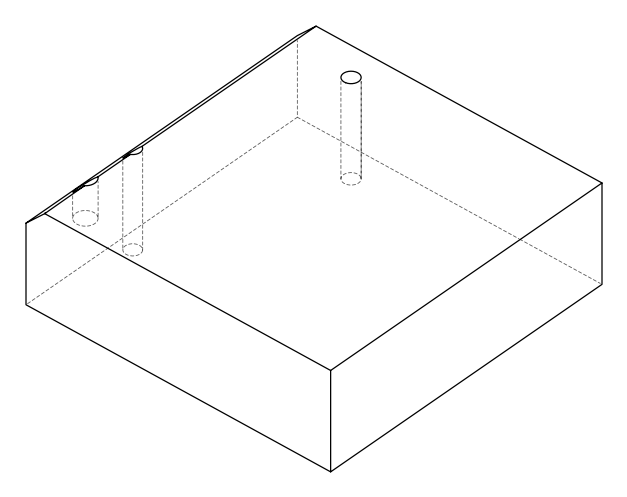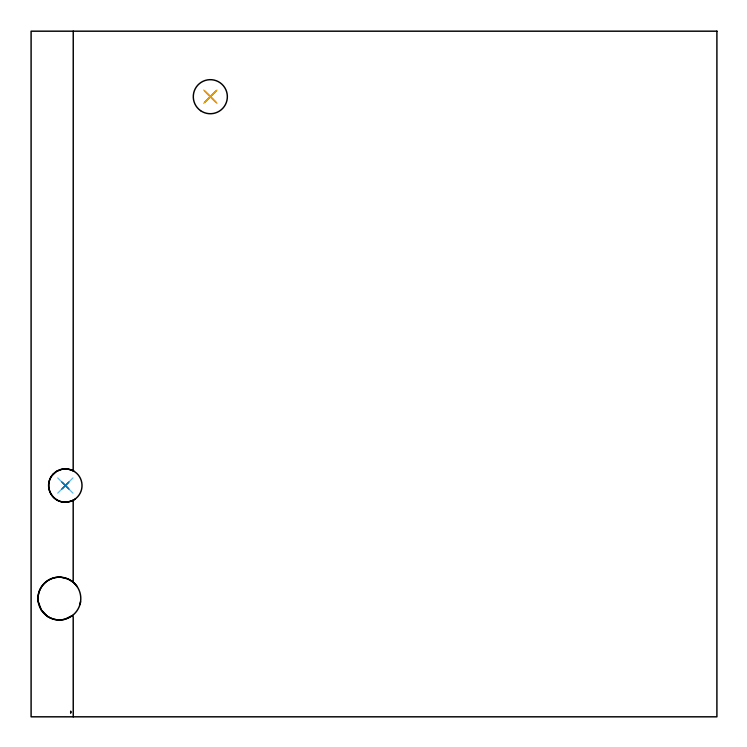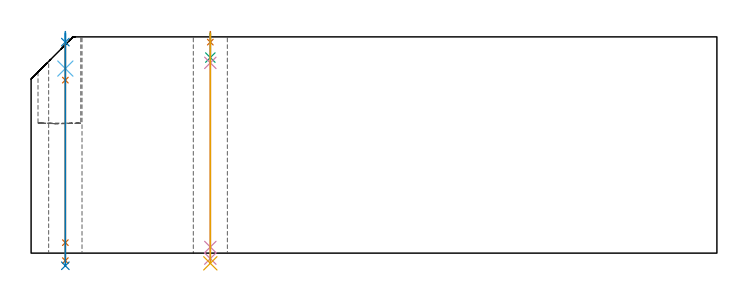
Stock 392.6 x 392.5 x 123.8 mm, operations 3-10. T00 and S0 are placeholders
(PLAN: 10 operations, 8 tool changes, 30.1 min)
(1 INDEXABLE_INSERT_DRILL_BLIND_HOLE_FROM_SOLID | STEP1POCKET | NXT0302_020 | 0.21 min | 23318 mm3)
(2 AREA_MILL | FG_CHAMFER_SURFACE | UGT0205_001 | 27.4 min | 110087 mm3)
(3 SPOT_DRILL | STEP1HOLE | NXT0321_9005460120000 | 0.05 min | 196 mm3)
(4 SPOT_DRILL_1 | STEP1HOLE_1 | NXT0321_9005460120000 | 0.05 min | 55 mm3)
(5 DRILL_BLIND_HOLE_INTO_CENTER | STEP1HOLE | UGT0301_198 | 0.06 min | 398 mm3)
(6 GUN_DRILL_THROUGH_HOLE | STEP1HOLE | UGT0307_003 | 0.6 min | 4331 mm3)
(7 SPADE_DRILL_TO_ENLARGE_THROUGH_HOLE | STEP1HOLE | UGT0306_010 | 0.53 min | 32012 mm3)
(8 DRILL_BLIND_HOLE_INTO_CENTER_1 | STEP1HOLE_1 | NXT0301_092 | 0.08 min | 1392 mm3)
(9 GUN_DRILL_THROUGH_HOLE_1 | STEP1HOLE_1 | UGT0307_009 | 0.63 min | 12077 mm3)
(10 DRILL_TO_ENLARGE_THROUGH_HOLE | STEP1HOLE_1 | UGT0301_258 | 0.53 min | 20543 mm3)
(TOOL NXT0302_020 | Index. Insert Drill 24.5mm [880-D2450L25-03] | D24.5 PA176 FL74 Z2)
(TOOL UGT0205_001 | Chamfer Mill 20 x 3 x 45 deg. | D20 FL50 Z2)
(TOOL NXT0321_9005460120000 | NC Spot Drill, 142deg, 12mm, Carbide, Uncoated | D12 PA142 FL30 Z2)
(TOOL UGT0301_198 | Twist Drill 7.9 mm | D7.9 PA118 FL73 Z2)
(TOOL UGT0307_003 | Gun Drill 7 mm | D7 PA130 FL24 Z1)
(TOOL UGT0306_010 | Spade Drill 19.5mm | D19.5 PA132 FL10 Z2)
(TOOL NXT0301_092 | Carbide Drill 12.1mm [860.1-1210-061A1-MM 2214] | D12.1 PA140 FL77 Z2)
(TOOL UGT0307_009 | Gun Drill 12 mm | D12 PA130 FL24 Z1)
(TOOL UGT0301_258 | Twist Drill 19.1 mm | D19.1 PA118 FL140 Z2)
(OP 3 SPOT_DRILL)
G17 G21 G94 G90
T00 M6
G54
G17 G0 G90 X102.6 Y355. S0 M3
G43 Z133.8 H0
G94 G81 G98 Z120.8 F250. R126.8
G80
M5
M2
(OP 4 SPOT_DRILL_1)
G17 G21 G94 G90
T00 M6
G54
G17 G0 G90 X19.6 Y132.4 S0 M3
G43 Z133.8 H0
G94 G81 G98 Z120.8 F250. R126.8
G80
M5
M2
(OP 5 DRILL_BLIND_HOLE_INTO_CENTER)
G17 G21 G94 G90
T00 M6
G54
G17 G0 G90 X102.6 Y355. S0 M3
G43 Z133.8 H0
G94 G81 G98 Z111.95 F250. R125.8
G80
M5
M2
(OP 6 GUN_DRILL_THROUGH_HOLE)
G17 G21 G94 G90
T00 M6
G54
G17 G0 G90 X102.6 Y355. M8
G43 Z133.8 H0
Z124.343
S716 M3
G94 G1 Z108.921 F125. M26
G4 X.084
Z3.5 F250.
G4 X.084
Z-3.132 F125.
G4 X.084
M5
M9
G0 Z124.343
Z133.8
M2
(OP 7 SPADE_DRILL_TO_ENLARGE_THROUGH_HOLE)
G17 G21 G94 G90
T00 M6
G54
G17 G0 G90 X102.6 Y355. S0 M3
G43 Z133.8 H0
G94 G73 G98 Z-5.841 F250. Q18.52 R125.8
G80
M5
M2
(OP 8 DRILL_BLIND_HOLE_INTO_CENTER_1)
G17 G21 G94 G90
T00 M6
G54
G17 G0 G90 X19.6 Y132.4 S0 M3
G43 Z133.8 H1
G94 G81 G98 Z105.65 F250. R125.8
G80
M5
M2
(OP 9 GUN_DRILL_THROUGH_HOLE_1)
G17 G21 G94 G90
T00 M6
G54
G17 G0 G90 X19.6 Y132.4 M8
G43 Z133.8 H0
Z120.01
S716 M3
G94 G1 Z99.036 F125. M26
G4 X.084
Z6. F250.
G4 X.084
Z-4.298 F125.
G4 X.084
M5
M9
G0 Z120.01
Z133.8
M2
(OP 10 DRILL_TO_ENLARGE_THROUGH_HOLE)
G17 G21 G94 G90
T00 M6
G54
G17 G0 G90 X19.6 Y132.4 S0 M3
G43 Z133.8 H0
G94 G73 G98 Z-7.238 F250. Q18.72 R125.8
G80
M5
M2
